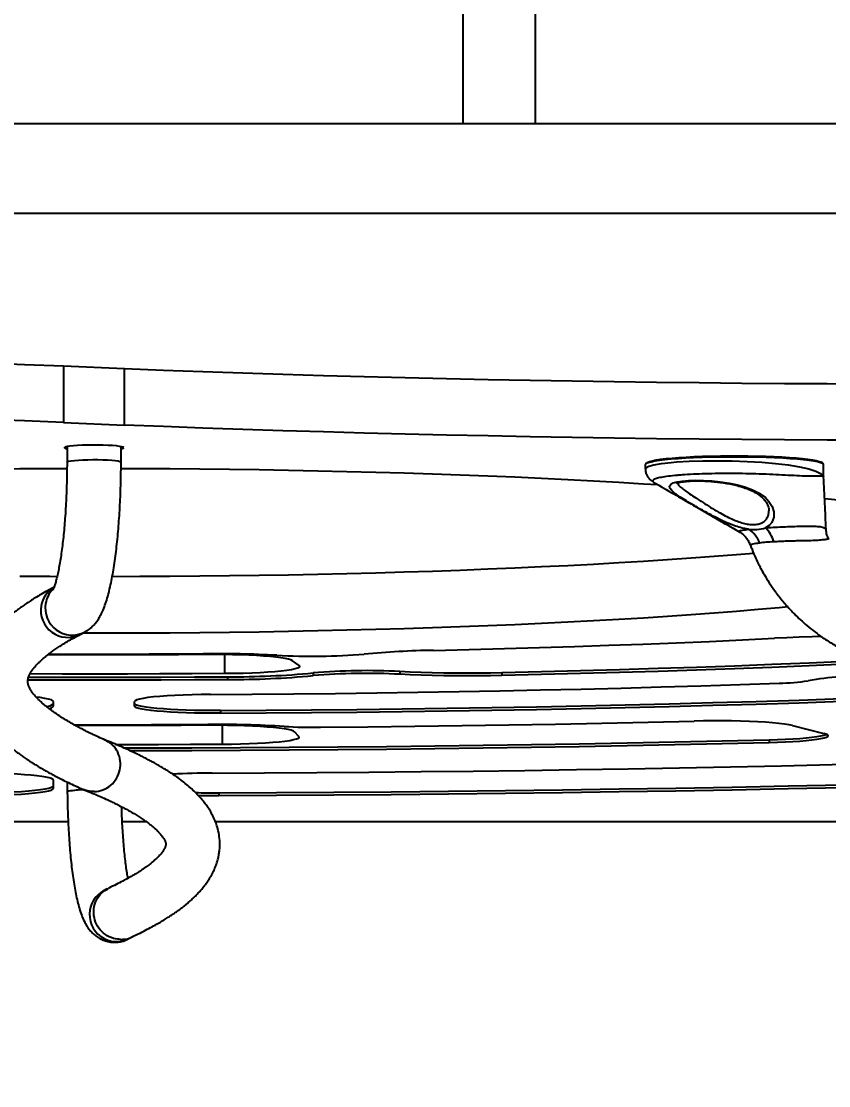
# Model space of a CAD drawing. Header units: millimetres. Extents: x -5052 to 3913, y -2721 to 2583.
# Drawn here: x -2136.2 to -1837.4, y -732 to -338.2 of the extents above; entities that cross this region are included whole.
import ezdxf

# ---------------------------------------------------------------- set-up
doc = ezdxf.new("R2010")
doc.units = ezdxf.units.MM
for name, color, linetype in [('DIKOM_ОБЪЕКТ', 7, 'Continuous'), ('DIKOM_РАЗМЕР_ЗОНА', 7, 'Continuous'), ('DIKOM_РАЗМЕР_ОБЪЕКТА', 7, 'Continuous')]:
    doc.layers.add(name, color=color, linetype=linetype)
doc.styles.add('style1', font='arial.ttf', dxfattribs={"width": 0.8})
doc.dimstyles.new('1-50', dxfattribs={"dimtxt": 300, "dimasz": 200, "dimexe": 100, "dimexo": 0, "dimgap": 100, "dimtad": 1, "dimdec": 0, "dimtxsty": 'style1', "dimcen": 0, "dimclrd": 7, "dimclre": 7, "dimadec": 1, "dimazin": 2, "dimtfac": 1, "dimtdec": 0, "dimtmove": 0, "dimatfit": 3, "dimfxl": 0, "dimlwd": 25, "dimlwe": 18, "dimarcsym": 0})

# ---------------------------------------------------------------- blocks, each defined once
blk = doc.blocks.new('*D1')
at = {"layer": 'Defpoints', "color": 0, "transparency": 16777216}
for p in [(-2746.91, -630.26), (2412.71, -630.26), (2412.71, -1120.25)]:
    blk.add_point(p, dxfattribs=at)
at = {"layer": 'DIKOM_РАЗМЕР_ОБЪЕКТА', "color": 7, "lineweight": 18, "transparency": 16777216}
for p, q in [((-2746.91, -630.26), (-2746.91, -1220.25)), ((2412.71, -630.26), (2412.71, -1220.25))]:
    blk.add_line(p, q, dxfattribs=at)
at = {"layer": 'DIKOM_РАЗМЕР_ОБЪЕКТА', "color": 7, "lineweight": 25, "transparency": 16777216}
blk.add_line((-2546.91, -1120.25), (2212.71, -1120.25), dxfattribs=at)
at = {"layer": 'DIKOM_РАЗМЕР_ОБЪЕКТА', "color": 7, "transparency": 16777216}
for points in [[(-2546.91, -1086.91), (-2546.91, -1153.58), (-2746.91, -1120.25)], [(2212.71, -1086.91), (2212.71, -1153.58), (2412.71, -1120.25)]]:
    blk.add_solid(points, dxfattribs=at)
at = {"layer": 'DIKOM_РАЗМЕР_ОБЪЕКТА', "color": 0, "transparency": 16777216, "insert": (-167.1, -867.08), "char_height": 300, "attachment_point": 5, "style": 'style1'}
blk.add_mtext('5160', dxfattribs=at)
blk = doc.blocks.new('*D3')
at = {"layer": 'Defpoints', "color": 0, "transparency": 16777216}
for p in [(-4246.91, 762.04), (3912.71, 255.47), (3912.71, -2621.25)]:
    blk.add_point(p, dxfattribs=at)
at = {"layer": 'DIKOM_РАЗМЕР_ЗОНА', "color": 7, "lineweight": 18, "transparency": 16777216}
for p, q in [((-4246.91, 762.04), (-4246.91, -2721.25)), ((3912.71, 255.47), (3912.71, -2721.25))]:
    blk.add_line(p, q, dxfattribs=at)
at = {"layer": 'DIKOM_РАЗМЕР_ЗОНА', "color": 7, "lineweight": 25, "transparency": 16777216}
blk.add_line((-4046.91, -2621.25), (3712.71, -2621.25), dxfattribs=at)
at = {"layer": 'DIKOM_РАЗМЕР_ЗОНА', "color": 7, "transparency": 16777216}
for points in [[(-4046.91, -2587.91), (-4046.91, -2654.58), (-4246.91, -2621.25)], [(3712.71, -2587.91), (3712.71, -2654.58), (3912.71, -2621.25)]]:
    blk.add_solid(points, dxfattribs=at)
at = {"layer": 'DIKOM_РАЗМЕР_ЗОНА', "color": 0, "transparency": 16777216, "insert": (-167.1, -2368.08), "char_height": 300, "attachment_point": 5, "style": 'style1'}
blk.add_mtext('8160', dxfattribs=at)
blk = doc.blocks.new('*D4')
at = {"layer": 'Defpoints', "color": 0, "transparency": 16777216}
for p in [(-4601.8, 2582.67), (147.25, 2582.67), (588.68, -2130.26)]:
    blk.add_point(p, dxfattribs=at)
at = {"layer": 'DIKOM_РАЗМЕР_ЗОНА', "color": 7, "lineweight": 18, "transparency": 16777216}
for p, q in [((147.25, 2582.67), (-4701.8, 2582.67)), ((588.68, -2130.26), (-4701.8, -2130.26))]:
    blk.add_line(p, q, dxfattribs=at)
at = {"layer": 'DIKOM_РАЗМЕР_ЗОНА', "color": 7, "lineweight": 25, "transparency": 16777216}
blk.add_line((-4601.8, -1930.26), (-4601.8, 2382.67), dxfattribs=at)
at = {"layer": 'DIKOM_РАЗМЕР_ЗОНА', "color": 7, "transparency": 16777216}
for points in [[(-4635.13, 2382.67), (-4568.46, 2382.67), (-4601.8, 2582.67)], [(-4635.13, -1930.26), (-4568.46, -1930.26), (-4601.8, -2130.26)]]:
    blk.add_solid(points, dxfattribs=at)
at = {"layer": 'DIKOM_РАЗМЕР_ЗОНА', "color": 0, "transparency": 16777216, "insert": (-4854.97, 226.21), "char_height": 300, "attachment_point": 5, "rotation": 90, "style": 'style1'}
blk.add_mtext('4700', dxfattribs=at)

msp = doc.modelspace()

# ---------------------------------------------------------------- linework, layer by layer
at = {"layer": 'DIKOM_ОБЪЕКТ'}
for p, q in [((-1972.73, 390.87), (-1972.73, -376.13)), ((-1945.83, -376.13), (-1945.83, 390.87)), ((-1945.83, -376.13), (-2245.83, -376.13)), ((-1774.93, -376.13), (-1945.83, -376.13)), ((-2443.37, -409.13), (-1775.18, -409.13)), ((-2120.56, -465.7), (-2120.56, -486.62)), ((-2120.56, -465.7), (-2097.99, -466.62)), ((-2097.99, -487.54), (-2097.99, -466.62)), ((-2120.56, -486.62), (-2097.99, -487.54)), ((-2119.28, -495.52), (-2119.28, -501.23)), ((-2099.28, -501.23), (-2099.28, -495.52)), ((-1905.24, -502.25), (-1905.24, -503.71)), ((-1839.24, -506.61), (-1839.24, -502.25)), ((-1837.42, -529.84), (-1837.41, -529.84)), ((-2114.43, -565.05), (-2112.8, -564.19)), ((-2060.93, -572.49), (-2060.93, -579.41)), ((-2033.37, -576.48), (-2035.82, -574.75)), ((-1996.04, -578.77), (-1996.04, -579.76)), ((-2059.83, -580.71), (-2059.83, -581.71)), ((-2028.18, -579.27), (-2028.18, -580.27)), ((-1958.32, -579.24), (-1958.32, -580.23)), ((-2124.28, -591.58), (-2124.28, -589.84)), ((-2094.28, -591.59), (-2094.28, -589.84)), ((-2062.43, -593.2), (-2062.43, -594.2)), ((-2061.83, -598.66), (-2061.83, -605.61)), ((-2033.42, -602.78), (-2035.06, -601.04)), ((-1850.7, -598.74), (-1839.22, -601.63)), ((-1859.39, -604), (-1859.39, -605)), ((-2124.28, -621.99), (-2124.28, -618.94)), ((-2119.21, -619.63), (-2119.17, -623.34)), ((-2063.03, -623.61), (-2063.03, -624.61)), ((-2118.86, -634.33), (-2675.51, -634.33)), ((-2089.88, -634.33), (-2098.84, -634.33)), ((-1543.05, -634.33), (-2064.33, -634.33)), ((-2104.46, -659.19), (-2105.98, -660.06)), ((-2096.1, -677.45), (-2094.87, -676.75))]:
    msp.add_line(p, q, dxfattribs=at)
at = {"layer": 'DIKOM_ОБЪЕКТ', "flags": 128}
for points in [[(-2412.35, -460.06), (-2396.5, -460.08), (-2380.65, -460.13), (-2364.82, -460.21), (-2349.02, -460.32), (-2333.24, -460.46), (-2317.51, -460.63), (-2301.83, -460.84), (-2286.21, -461.08), (-2270.66, -461.34), (-2255.18, -461.64), (-2239.78, -461.97), (-2224.48, -462.33), (-2209.27, -462.73), (-2194.17, -463.15), (-2179.19, -463.6), (-2164.33, -464.08), (-2149.6, -464.59), (-2135.01, -465.13), (-2120.56, -465.7)], [(-2097.99, -466.62), (-2083.55, -467.19), (-2068.96, -467.73), (-2054.23, -468.24), (-2039.36, -468.73), (-2024.38, -469.18), (-2009.28, -469.6), (-1994.07, -469.99), (-1978.77, -470.35), (-1963.37, -470.68), (-1947.89, -470.98), (-1932.34, -471.25), (-1916.72, -471.49), (-1901.04, -471.69), (-1885.31, -471.87), (-1869.54, -472.01), (-1853.73, -472.12), (-1837.9, -472.2), (-1822.05, -472.25), (-1806.2, -472.26)], [(-2120.56, -486.62), (-2135.01, -486.05), (-2149.6, -485.51), (-2164.33, -485), (-2179.19, -484.52), (-2194.17, -484.07), (-2209.27, -483.65), (-2224.48, -483.25), (-2239.78, -482.89), (-2255.18, -482.56), (-2270.66, -482.26), (-2286.21, -482), (-2301.83, -481.76), (-2317.51, -481.55), (-2333.24, -481.38), (-2349.02, -481.24), (-2364.82, -481.13), (-2380.65, -481.05), (-2396.5, -481), (-2412.35, -480.98)], [(-1806.2, -493.18), (-1822.05, -493.17), (-1837.9, -493.12), (-1853.73, -493.04), (-1869.54, -492.93), (-1885.31, -492.79), (-1901.04, -492.61), (-1916.72, -492.41), (-1932.34, -492.17), (-1947.89, -491.9), (-1963.37, -491.6), (-1978.77, -491.27), (-1994.07, -490.91), (-2009.28, -490.52), (-2024.38, -490.1), (-2039.36, -489.65), (-2054.23, -489.16), (-2068.96, -488.65), (-2083.55, -488.11), (-2097.99, -487.54)], [(-2098.28, -495.92), (-2098.45, -495.75), (-2098.98, -495.58), (-2099.83, -495.43), (-2100.99, -495.29), (-2102.42, -495.17), (-2104.06, -495.08), (-2105.88, -495.01), (-2107.8, -494.97), (-2109.77, -494.96), (-2111.72, -494.99), (-2113.6, -495.04), (-2115.34, -495.12), (-2116.88, -495.23), (-2118.18, -495.36), (-2119.19, -495.51), (-2119.88, -495.67), (-2120.23, -495.84), (-2120.23, -496.01), (-2119.88, -496.18), (-2119.28, -496.32)], [(-1904.57, -501.46), (-1904.36, -501.32), (-1903.67, -501.03), (-1902.63, -500.75), (-1901.26, -500.48), (-1899.57, -500.22), (-1897.58, -499.98), (-1895.32, -499.76)], [(-1839.24, -502.25), (-1839.29, -502.09), (-1839.67, -501.79), (-1840.4, -501.49), (-1841.48, -501.21), (-1842.9, -500.93), (-1844.64, -500.67), (-1846.68, -500.43), (-1849.01, -500.21), (-1851.58, -500.01), (-1854.39, -499.83), (-1857.38, -499.68), (-1860.55, -499.56), (-1863.84, -499.47), (-1867.22, -499.41), (-1870.65, -499.38), (-1874.11, -499.38), (-1877.54, -499.41), (-1880.92, -499.48), (-1884.2, -499.57), (-1887.35, -499.69), (-1890.33, -499.84), (-1893.12, -500.02), (-1895.67, -500.23)], [(-1895.32, -499.76), (-1892.8, -499.56), (-1890.06, -499.38), (-1887.12, -499.23), (-1884.02, -499.11), (-1880.79, -499.02), (-1877.46, -498.96), (-1874.08, -498.92), (-1870.68, -498.92), (-1867.29, -498.95), (-1863.96, -499.01), (-1860.72, -499.1), (-1857.61, -499.22), (-1854.66, -499.37), (-1851.9, -499.54), (-1849.36, -499.74), (-1847.07, -499.96), (-1845.06, -500.2), (-1843.35, -500.46), (-1841.95, -500.73), (-1840.88, -501.01), (-1840.35, -501.2)], [(-2318.04, -509.64), (-2311.97, -509.25), (-2302.82, -508.7), (-2293.47, -508.18), (-2283.95, -507.68), (-2274.24, -507.21), (-2264.37, -506.77), (-2254.34, -506.35), (-2244.17, -505.96), (-2233.86, -505.6), (-2223.42, -505.27), (-2212.87, -504.97), (-2202.21, -504.7), (-2191.46, -504.46), (-2180.63, -504.24), (-2169.72, -504.06), (-2158.76, -503.91), (-2147.74, -503.78), (-2136.68, -503.69), (-2125.6, -503.63), (-2119.29, -503.61)], [(-2119.28, -501.23), (-2119.1, -501.06), (-2118.56, -500.9), (-2117.69, -500.76), (-2116.51, -500.63), (-2115.08, -500.52), (-2113.43, -500.43), (-2111.63, -500.38), (-2109.75, -500.36), (-2107.85, -500.36), (-2106.01, -500.4), (-2104.28, -500.47), (-2102.73, -500.57), (-2101.42, -500.69), (-2100.39, -500.83), (-2099.68, -500.98), (-2099.32, -501.14), (-2099.28, -501.23)], [(-2099.28, -503.61), (-2092.29, -503.63), (-2081.21, -503.69), (-2070.15, -503.78), (-2059.14, -503.91), (-2048.17, -504.06), (-2037.26, -504.24), (-2026.43, -504.46), (-2015.68, -504.7), (-2005.02, -504.97), (-1994.47, -505.27), (-1984.04, -505.6), (-1973.72, -505.96), (-1963.55, -506.35), (-1953.52, -506.77), (-1943.65, -507.21), (-1933.95, -507.68), (-1924.42, -508.18), (-1915.07, -508.7), (-1905.93, -509.25), (-1900.64, -509.59)], [(-1895.67, -500.23), (-1897.97, -500.45), (-1899.99, -500.69), (-1901.71, -500.96), (-1903.1, -501.23), (-1904.15, -501.52), (-1904.86, -501.81), (-1905.2, -502.11), (-1905.24, -502.25)], [(-1905.13, -503.71), (-1905.05, -503.33), (-1903.99, -502.75), (-1902.04, -502.23), (-1899.24, -501.77), (-1895.67, -501.39), (-1893.54, -501.22), (-1889, -500.97), (-1884, -500.81), (-1878.65, -500.76), (-1873.13, -500.82), (-1867.58, -501), (-1862.16, -501.3), (-1857.01, -501.73), (-1852.3, -502.29), (-1848.15, -502.98), (-1844.69, -503.79), (-1842.18, -504.62), (-1840.41, -505.48), (-1840.36, -505.51), (-1839.51, -506.21), (-1839.42, -506.35), (-1839.33, -506.49), (-1839.31, -506.54), (-1839.31, -506.55), (-1839.3, -506.55), (-1839.3, -506.55)], [(-1894.14, -512.95), (-1895.47, -511.83), (-1896.14, -510.94), (-1896.27, -510.15), (-1895.85, -509.52), (-1894.89, -508.98), (-1893.47, -508.57), (-1891.55, -508.26), (-1889.28, -508.06), (-1886.61, -507.98), (-1883.75, -508.03), (-1880.62, -508.21), (-1877.48, -508.52), (-1874.24, -509.01), (-1871.17, -509.64), (-1868.18, -510.48), (-1865.51, -511.49), (-1863.1, -512.72), (-1862.35, -513.2), (-1860.77, -514.42), (-1859.48, -515.79), (-1858.32, -517.64), (-1857.71, -519.61), (-1857.71, -521.67), (-1858.42, -523.58), (-1859.37, -524.68), (-1860.72, -525.55), (-1860.77, -525.57), (-1860.77, -525.57)], [(-1838.77, -514.71), (-1833.83, -515.24), (-1827.1, -516.01), (-1820.66, -516.8), (-1814.51, -517.61), (-1808.65, -518.43), (-1803.1, -519.27), (-1797.85, -520.12), (-1792.92, -520.99), (-1788.31, -521.87), (-1784.02, -522.76), (-1780.05, -523.67), (-1776.42, -524.58), (-1773.12, -525.51), (-1770.16, -526.44), (-1767.87, -527.26)], [(-1865.02, -535.06), (-1871.47, -535.59), (-1879.74, -536.23), (-1888.25, -536.86), (-1896.98, -537.45), (-1905.93, -538.03), (-1915.07, -538.58), (-1924.42, -539.1), (-1933.95, -539.6), (-1943.65, -540.07), (-1953.52, -540.51), (-1963.55, -540.93), (-1973.72, -541.32), (-1984.04, -541.68), (-1994.47, -542.01), (-2005.02, -542.31), (-2015.68, -542.58), (-2026.43, -542.82), (-2037.26, -543.04), (-2048.17, -543.22), (-2059.14, -543.37), (-2070.15, -543.5), (-2081.21, -543.59), (-2092.29, -543.65), (-2102.54, -543.68)], [(-2122.97, -543.66), (-2125.6, -543.65), (-2136.68, -543.59)], [(-1852.38, -554.85), (-1855.64, -555.15), (-1863.43, -555.84), (-1871.47, -556.51), (-1879.74, -557.15), (-1888.25, -557.78), (-1896.98, -558.37), (-1905.93, -558.95), (-1915.07, -559.5), (-1924.42, -560.02), (-1933.95, -560.52), (-1943.65, -560.99), (-1953.52, -561.43), (-1963.55, -561.85), (-1973.72, -562.24), (-1984.04, -562.6), (-1994.47, -562.93), (-2005.02, -563.23), (-2015.68, -563.5), (-2026.43, -563.74), (-2037.26, -563.96), (-2048.17, -564.14), (-2059.14, -564.29), (-2070.15, -564.42), (-2081.21, -564.51), (-2092.29, -564.57), (-2103.39, -564.6), (-2113.59, -564.6)], [(-1983.6, -570.92), (-1970.4, -570.61), (-1957.31, -570.26), (-1944.34, -569.89), (-1931.48, -569.49), (-1918.75, -569.05), (-1906.16, -568.59), (-1893.72, -568.1), (-1881.44, -567.58), (-1869.32, -567.02), (-1857.38, -566.45)], [(-1840.07, -565.83), (-1843.48, -565.92), (-1848.26, -566.06), (-1852.9, -566.24), (-1857.38, -566.45)], [(-2067.76, -572.46), (-2078.05, -572.52), (-2088.34, -572.56), (-2098.64, -572.58), (-2108.95, -572.59), (-2119.25, -572.58), (-2126.41, -572.57)], [(-2126, -572.26), (-2118.98, -572.27), (-2108.95, -572.28), (-2098.91, -572.27), (-2088.88, -572.25), (-2078.86, -572.21), (-2068.85, -572.15)], [(-2035.82, -574.75), (-2036.39, -574.47), (-2037.31, -574.2), (-2038.56, -573.94), (-2040.13, -573.69), (-2041.99, -573.46), (-2044.14, -573.24), (-2046.54, -573.05), (-2049.17, -572.88), (-2051.99, -572.74), (-2054.96, -572.62), (-2058.07, -572.54), (-2061.26, -572.48), (-2064.5, -572.46), (-2067.76, -572.46)], [(-1822.7, -574.7), (-1831.06, -575.07), (-1844.63, -575.66), (-1858.37, -576.21), (-1872.26, -576.73), (-1886.3, -577.23), (-1900.46, -577.69), (-1914.76, -578.12), (-1929.17, -578.53), (-1943.7, -578.9), (-1958.32, -579.24)], [(-2060.93, -579.41), (-2057.5, -579.37), (-2054.13, -579.3), (-2050.89, -579.19), (-2047.81, -579.05), (-2044.94, -578.88), (-2042.31, -578.68), (-2039.96, -578.46), (-2037.92, -578.22), (-2036.21, -577.95), (-2034.87, -577.67), (-2033.9, -577.38), (-2033.33, -577.09), (-2033.15, -576.78), (-2033.37, -576.48)], [(-1958.32, -579.24), (-1962.57, -579.32), (-1966.89, -579.36), (-1971.23, -579.37), (-1975.56, -579.35), (-1979.86, -579.3), (-1984.09, -579.21), (-1988.22, -579.09), (-1992.21, -578.94), (-1996.04, -578.77)], [(-1820.08, -575.57), (-1831.06, -576.07), (-1844.63, -576.65), (-1858.37, -577.21), (-1872.26, -577.73), (-1886.3, -578.22), (-1900.46, -578.69), (-1914.76, -579.12), (-1929.17, -579.52), (-1943.7, -579.89), (-1958.32, -580.23)], [(-2133.75, -581.78), (-2133.51, -581.78), (-2121.23, -581.79), (-2108.95, -581.8), (-2096.66, -581.79), (-2084.38, -581.78), (-2072.1, -581.75), (-2059.83, -581.71)], [(-2133.5, -580.78), (-2121.23, -580.8), (-2108.95, -580.8), (-2096.66, -580.8), (-2084.38, -580.78), (-2072.1, -580.75), (-2059.83, -580.71)], [(-2132.94, -579.53), (-2120.96, -579.55), (-2108.95, -579.56), (-2096.93, -579.55), (-2084.92, -579.53), (-2072.92, -579.48), (-2060.93, -579.41)], [(-1958.32, -580.23), (-1962.57, -580.31), (-1966.89, -580.36), (-1971.23, -580.37), (-1975.56, -580.35), (-1979.86, -580.29), (-1984.09, -580.21), (-1988.22, -580.09), (-1992.21, -579.94), (-1996.04, -579.76)], [(-2066.17, -587.23), (-2050.73, -587.13), (-2035.33, -587), (-2019.96, -586.84), (-2004.65, -586.65), (-1989.38, -586.42), (-1974.18, -586.17), (-1959.05, -585.89), (-1943.99, -585.57), (-1929.02, -585.23), (-1914.15, -584.86), (-1899.38, -584.46), (-1884.71, -584.02), (-1870.17, -583.56), (-1855.74, -583.07)], [(-2124.28, -589.84), (-2124.48, -589.54), (-2125.08, -589.24), (-2126.07, -588.95), (-2127.44, -588.67), (-2129.17, -588.41), (-2130.64, -588.23)], [(-2066.17, -587.23), (-2069.62, -587.27), (-2073, -587.34), (-2076.26, -587.45), (-2079.37, -587.58), (-2082.26, -587.75), (-2084.92, -587.95), (-2087.3, -588.17), (-2089.37, -588.41), (-2091.11, -588.67), (-2092.48, -588.95), (-2093.47, -589.24), (-2094.07, -589.54), (-2094.28, -589.84)], [(-2062.43, -593.2), (-2065.7, -593.2), (-2068.94, -593.17), (-2072.13, -593.11), (-2075.23, -593.02), (-2078.2, -592.91), (-2081, -592.76), (-2083.61, -592.59), (-2085.99, -592.4), (-2088.11, -592.18), (-2089.94, -591.94), (-2091.48, -591.69), (-2092.69, -591.43), (-2093.57, -591.16), (-2094.1, -590.87), (-2094.28, -590.59)], [(-2062.43, -593.2), (-2045.59, -593.09), (-2028.78, -592.95), (-2012, -592.78), (-1995.27, -592.58), (-1978.61, -592.34), (-1962, -592.07), (-1945.47, -591.77), (-1929.02, -591.44), (-1912.66, -591.07), (-1896.39, -590.67), (-1880.23, -590.25), (-1864.19, -589.79), (-1848.27, -589.29), (-1832.47, -588.77), (-1816.82, -588.22)], [(-2062.43, -594.2), (-2045.59, -594.09), (-2028.78, -593.95), (-2012, -593.78), (-1995.27, -593.57), (-1978.61, -593.34), (-1962, -593.07), (-1945.47, -592.77), (-1929.02, -592.43), (-1912.66, -592.07), (-1896.39, -591.67), (-1880.23, -591.24), (-1864.19, -590.78), (-1848.27, -590.29), (-1832.47, -589.77), (-1816.82, -589.22)], [(-2062.43, -594.2), (-2065.7, -594.2), (-2068.94, -594.17), (-2072.13, -594.11), (-2075.23, -594.02), (-2078.2, -593.9), (-2081, -593.76), (-2083.61, -593.59), (-2085.99, -593.39), (-2088.11, -593.18), (-2089.94, -592.94), (-2091.48, -592.69), (-2092.69, -592.43), (-2093.57, -592.15), (-2094.1, -591.87), (-2094.28, -591.59)], [(-2116.7, -598.42), (-2108.95, -598.43), (-2098.5, -598.42), (-2088.05, -598.41), (-2077.6, -598.38), (-2067.16, -598.34)], [(-2025.44, -599.37), (-2007.94, -599.2), (-1990.48, -598.99), (-1973.08, -598.75), (-1955.74, -598.48), (-1938.47, -598.18), (-1921.27, -597.84), (-1904.17, -597.48), (-1887.16, -597.08)], [(-1850.7, -598.74), (-1852.03, -598.46), (-1853.72, -598.19), (-1855.76, -597.95), (-1858.11, -597.72), (-1860.74, -597.52), (-1863.62, -597.35), (-1866.71, -597.21), (-1869.97, -597.1), (-1873.35, -597.03), (-1876.8, -596.99), (-1880.29, -596.98), (-1883.75, -597.01), (-1887.16, -597.08)], [(-2066.43, -598.65), (-2077.05, -598.69), (-2087.68, -598.72), (-2098.31, -598.73), (-2108.95, -598.74), (-2116.16, -598.74)], [(-2035.06, -601.04), (-2035.51, -600.76), (-2036.32, -600.48), (-2037.47, -600.21), (-2038.95, -599.96), (-2040.74, -599.72), (-2042.83, -599.49), (-2045.18, -599.29), (-2047.77, -599.12), (-2050.57, -598.97), (-2053.54, -598.84), (-2056.65, -598.75), (-2059.86, -598.68), (-2063.13, -598.65), (-2066.43, -598.65)], [(-1859.39, -605), (-1856.31, -604.91), (-1853.36, -604.78), (-1850.58, -604.64), (-1848.01, -604.46), (-1845.66, -604.27), (-1843.57, -604.05), (-1841.76, -603.81), (-1840.25, -603.56), (-1839.07, -603.3), (-1838.22, -603.02), (-1837.72, -602.74), (-1837.57, -602.46), (-1837.77, -602.18), (-1838.32, -601.9), (-1839.22, -601.63)], [(-1859.39, -604), (-1856.31, -603.91), (-1853.36, -603.79), (-1850.58, -603.64), (-1848.01, -603.47), (-1845.66, -603.27), (-1843.57, -603.05), (-1841.76, -602.82), (-1840.25, -602.57), (-1839.07, -602.3), (-1838.22, -602.03), (-1838.12, -601.98)], [(-2101.28, -605.71), (-2097.16, -605.7), (-2085.38, -605.69), (-2073.6, -605.65), (-2061.83, -605.61)], [(-2098.25, -607.02), (-2091.19, -607.01), (-2073.12, -606.96), (-2055.07, -606.89), (-2037.03, -606.78), (-2019.03, -606.64), (-2001.06, -606.47), (-1983.13, -606.27), (-1965.25, -606.03), (-1947.42, -605.77), (-1929.66, -605.48), (-1911.97, -605.15), (-1894.36, -604.8), (-1876.83, -604.42), (-1859.39, -604)], [(-2096.05, -608.01), (-2091.19, -608.01), (-2073.12, -607.96), (-2055.07, -607.88), (-2037.03, -607.77), (-2019.03, -607.63), (-2001.06, -607.46), (-1983.13, -607.26), (-1965.25, -607.03), (-1947.42, -606.77), (-1929.66, -606.47), (-1911.97, -606.15), (-1894.36, -605.8), (-1876.83, -605.41), (-1859.39, -605)], [(-2061.83, -605.61), (-2058.41, -605.58), (-2055.06, -605.51), (-2051.82, -605.41), (-2048.73, -605.28), (-2045.83, -605.12), (-2043.16, -604.93), (-2040.75, -604.72), (-2038.64, -604.48), (-2036.85, -604.23), (-2035.41, -603.96), (-2034.34, -603.67), (-2033.64, -603.38), (-2033.33, -603.08), (-2033.42, -602.78)], [(-2065.56, -616.33), (-2046.18, -616.24), (-2026.83, -616.12), (-2007.51, -615.97), (-1988.22, -615.78), (-1968.98, -615.57), (-1949.79, -615.31), (-1930.65, -615.03), (-1911.59, -614.72), (-1892.59, -614.37), (-1873.68, -614), (-1854.85, -613.59), (-1836.11, -613.15), (-1817.48, -612.67)], [(-2124.28, -618.94), (-2124.45, -618.66), (-2124.99, -618.38), (-2125.87, -618.1), (-2127.09, -617.84), (-2128.63, -617.59), (-2130.48, -617.35), (-2132.61, -617.13), (-2134.99, -616.94), (-2137.61, -616.77), (-2140.43, -616.62), (-2143.4, -616.5), (-2146.51, -616.42), (-2149.71, -616.36), (-2152.97, -616.33)], [(-2155.54, -623.61), (-2152.09, -623.61), (-2148.66, -623.57), (-2145.31, -623.49), (-2142.08, -623.39), (-2139.01, -623.25), (-2136.14, -623.08), (-2133.51, -622.89), (-2131.16, -622.66), (-2129.12, -622.42), (-2127.41, -622.16), (-2126.05, -621.88), (-2125.07, -621.59), (-2124.47, -621.3), (-2124.28, -621)], [(-2155.54, -624.61), (-2152.09, -624.6), (-2148.66, -624.56), (-2145.31, -624.49), (-2142.08, -624.38), (-2139.01, -624.24), (-2136.14, -624.08), (-2133.51, -623.88), (-2131.16, -623.66), (-2129.12, -623.42), (-2127.41, -623.16), (-2126.05, -622.88), (-2125.07, -622.59), (-2124.47, -622.29), (-2124.28, -621.99)], [(-2063.03, -623.61), (-2041.75, -623.52), (-2020.5, -623.39), (-1999.27, -623.22), (-1978.09, -623.02), (-1956.96, -622.78), (-1935.88, -622.51), (-1914.87, -622.2), (-1893.93, -621.86), (-1873.07, -621.48), (-1852.3, -621.07), (-1831.62, -620.62)], [(-2063.03, -624.61), (-2041.75, -624.51), (-2020.5, -624.38), (-1999.27, -624.22), (-1978.09, -624.01), (-1956.96, -623.78), (-1935.88, -623.5), (-1914.87, -623.2), (-1893.93, -622.85), (-1873.07, -622.47), (-1852.3, -622.06), (-1831.62, -621.61)], [(-2118.64, -623.06), (-2119.07, -623.22), (-2119.17, -623.34)]]:
    msp.add_lwpolyline(points, dxfattribs=at)
at = {"layer": 'DIKOM_ОБЪЕКТ'}
for centre, radius, start, end in [((-2099.36, -494.65), 1.68, 273.0411, 310.5035), ((-1872.21, -534.53), 9.87, 19.5432, 58.394), ((-1867.92, -533.26), 10.5, 13.7225, 47.0804), ((-2119.17, -555.99), 9.78, 121.5696, 170.8183), ((-2117.49, -555.14), 9.82, 136.896, 170.7632), ((-2118.96, -556.12), 10.01, 170.2527, 296.8716), ((-2117.32, -555.26), 10.01, 170.2524, 296.9128), ((-1977.99, -910.34), 339.47, 90.9456, 95.2868), ((-2065.19, -1029.83), 457.69, 87.0494, 90.4578), ((-2028.61, -335.97), 237.13, 266.8533, 274.6779), ((-2008.45, -812.5), 234.07, 86.9623, 94.8366), ((-2059.32, -244.01), 336.71, 269.9143, 275.3063), ((-2059.32, -244.99), 336.72, 269.9142, 275.3061), ((-2008.45, -813.51), 234.07, 86.9625, 94.8366), ((-1856.86, -506.61), 76.47, 270.8402, 278.9842), ((-1818.61, -746.2), 166.16, 91.0768, 99.1102), ((-2126.89, -587.97), 3.7, 268.8727, 314.9823), ((-2126.2, -589.86), 2.58, 277.453, 318.2386), ((-2064.27, -1039.79), 441.46, 86.7029, 90.3752), ((-2027.64, -402.68), 196.7, 266.7241, 270.6396), ((-2065.03, -906.58), 290.25, 90.1061, 93.0024), ((-2112.28, -657.65), 35.17, 91.266, 100.4183), ((-2064.31, -288.62), 335, 268.7266, 270.2187), ((-2064.3, -287.3), 337.31, 268.9011, 270.2151), ((-2101.13, -668.56), 9.79, 119.7164, 170.7819), ((-2100.93, -668.68), 10.01, 170.3136, 298.8176)]:
    msp.add_arc(centre, radius, start, end, dxfattribs=at)
for points, knots in [([(-2119.28, -501.23), (-2119.28, -501.9), (-2119.28, -503.85), (-2119.33, -507.09), (-2119.43, -510.93), (-2119.58, -514.72), (-2119.77, -518.46), (-2120.02, -522.09), (-2120.3, -525.6), (-2120.63, -528.96), (-2120.99, -532.15), (-2121.39, -535.13), (-2121.81, -537.88), (-2122.25, -540.37), (-2122.7, -542.58), (-2123.15, -544.47), (-2123.58, -546.03), (-2123.95, -547.19), (-2124.25, -547.97), (-2124.44, -548.4), (-2124.54, -548.58), (-2124.52, -548.54), (-2124.51, -548.54)], [0, 0, 0, 0, 0.030681, 0.089037, 0.14741, 0.205752, 0.264025, 0.32219, 0.380201, 0.438, 0.495517, 0.552661, 0.609313, 0.665312, 0.72044, 0.774407, 0.826825, 0.877198, 0.919431, 0.958472, 0.99427, 1, 1, 1, 1]), ([(-2112.8, -564.19), (-2112.29, -563.89), (-2111.29, -563.31), (-2110.04, -562.25), (-2108.95, -561.1), (-2107.96, -559.8), (-2107.03, -558.3), (-2106.1, -556.46), (-2105.21, -554.25), (-2104.39, -551.72), (-2103.65, -548.95), (-2102.98, -546.01), (-2102.37, -542.84), (-2101.82, -539.54), (-2101.33, -536.1), (-2100.9, -532.53), (-2100.51, -528.83), (-2100.18, -525.01), (-2099.9, -521.1), (-2099.67, -517.1), (-2099.49, -513.05), (-2099.36, -508.96), (-2099.29, -505.01), (-2099.28, -502.44), (-2099.28, -501.23)], [0, 0, 0, 0, 0.02787, 0.054929, 0.083621, 0.115048, 0.151022, 0.194339, 0.24864, 0.304478, 0.356743, 0.411699, 0.464344, 0.515573, 0.565911, 0.615651, 0.664978, 0.714012, 0.762834, 0.811506, 0.860073, 0.908574, 0.957038, 1, 1, 1, 1]), ([(-1904.92, -501.63), (-1904.97, -501.67), (-1905.13, -501.8), (-1905.28, -502.1), (-1905.22, -502.29), (-1905.2, -502.33)], [0, 0, 0, 0, 0.29548, 0.843171, 1, 1, 1, 1]), ([(-1905.2, -503.72), (-1905.2, -503.97), (-1905.22, -504.64), (-1904.91, -505.65), (-1904.41, -506.65), (-1903.78, -507.46), (-1903.09, -508.11), (-1902.5, -508.54), (-1902.15, -508.72), (-1902.04, -508.78)], [0, 0, 0, 0, 0.100214, 0.26236, 0.417915, 0.57315, 0.73531, 0.915613, 1, 1, 1, 1]), ([(-1839.28, -502.24), (-1839.27, -502.15), (-1839.26, -501.9), (-1839.55, -501.6), (-1839.81, -501.39), (-1840.09, -501.29), (-1840.18, -501.25)], [0, 0, 0, 0, 0.162844, 0.467385, 0.818099, 1, 1, 1, 1]), ([(-1839.3, -506.55), (-1839.3, -506.56), (-1839.31, -506.56), (-1839.33, -506.54), (-1839.37, -506.54), (-1839.42, -506.53), (-1839.55, -506.52), (-1839.84, -506.51), (-1840.22, -506.51), (-1841.01, -506.51), (-1842.39, -506.53), (-1845.34, -506.49), (-1849.09, -506.33), (-1853.35, -506.11), (-1858.05, -505.88), (-1862.94, -505.69), (-1868.04, -505.55), (-1873.13, -505.49), (-1878.19, -505.5), (-1883, -505.59), (-1887.54, -505.76), (-1890.99, -505.97), (-1894.08, -506.22), (-1896.82, -506.5), (-1899.4, -506.9), (-1901.28, -507.34), (-1902.36, -507.82), (-1902.7, -508.31), (-1902.26, -508.63), (-1902.04, -508.79)], [0, 0, 0, 0, 0.000477, 0.003817, 0.007255, 0.013555, 0.021462, 0.038127, 0.065934, 0.066525, 0.117751, 0.170861, 0.223338, 0.27732, 0.327981, 0.379892, 0.429473, 0.480302, 0.529333, 0.57964, 0.628391, 0.678434, 0.704258, 0.752976, 0.802988, 0.851899, 0.902098, 0.951448, 1, 1, 1, 1]), ([(-1839.25, -506.84), (-1839.26, -506.74), (-1839.26, -506.62), (-1839.3, -506.56), (-1839.3, -506.55)], [0, 0, 0, 0, 0.975735, 1, 1, 1, 1]), ([(-1838.32, -526.15), (-1838.47, -522.97), (-1838.78, -516.51), (-1839.08, -510.02), (-1839.24, -506.72)], [0, 0, 0, 0, 0.491833, 1, 1, 1, 1]), ([(-1902.04, -508.8), (-1897.17, -511.62), (-1886.73, -517.64), (-1876.23, -523.72), (-1870.63, -526.96)], [0, 0, 0, 0, 0.467255, 1, 1, 1, 1]), ([(-1893.75, -509.18), (-1893.74, -509.18), (-1893.73, -509.17), (-1893.39, -509), (-1892.76, -508.8), (-1891.83, -508.6), (-1890.6, -508.42), (-1889.07, -508.28), (-1887.29, -508.2), (-1885.31, -508.19), (-1883.16, -508.25), (-1880.91, -508.39), (-1878.58, -508.61), (-1876.23, -508.92), (-1873.91, -509.31), (-1871.66, -509.81), (-1869.95, -510.28), (-1869, -510.59), (-1868.73, -510.68)], [0, 0, 0, 0, 0.039232, 0.090826, 0.14682, 0.206445, 0.271025, 0.338484, 0.407254, 0.477551, 0.548084, 0.619181, 0.690119, 0.760895, 0.831899, 0.901961, 0.97232, 1, 1, 1, 1]), ([(-1893.36, -509), (-1893.35, -509.04), (-1893.31, -509.33), (-1892.73, -510), (-1891.58, -511.06), (-1889.89, -512.31), (-1887.8, -513.73), (-1885.73, -515.07), (-1883.48, -516.5), (-1881.09, -518.01), (-1878.36, -519.65), (-1875.73, -521.11), (-1873.36, -522.28), (-1871.11, -523.2), (-1869.02, -523.87), (-1867.03, -524.29), (-1865.14, -524.44), (-1863.41, -524.25), (-1861.93, -523.73), (-1860.8, -522.9), (-1859.93, -521.66), (-1859.48, -520.42), (-1859.55, -519.51), (-1859.57, -519.29)], [0, 0, 0, 0, 0.008473, 0.062165, 0.120017, 0.177889, 0.237475, 0.297096, 0.331978, 0.393719, 0.455473, 0.506065, 0.556627, 0.599983, 0.643304, 0.685194, 0.727059, 0.773226, 0.819411, 0.865693, 0.912024, 0.978118, 1, 1, 1, 1]), ([(-1868.73, -510.68), (-1868.39, -510.8), (-1867.39, -511.15), (-1865.86, -511.8), (-1864.25, -512.66), (-1862.86, -513.6), (-1861.69, -514.62), (-1860.77, -515.69), (-1860.07, -516.84), (-1859.65, -517.99), (-1859.47, -518.83), (-1859.51, -519.22), (-1859.52, -519.28)], [0, 0, 0, 0, 0.056487, 0.16444, 0.272876, 0.380215, 0.491216, 0.605343, 0.722832, 0.848046, 0.97546, 1, 1, 1, 1]), ([(-1873.67, -524.26), (-1874.6, -523.87), (-1876.47, -523.09), (-1879.44, -521.61), (-1882.55, -519.95), (-1885.24, -518.43), (-1887.76, -516.98), (-1890.07, -515.61), (-1892.41, -514.18), (-1893.58, -513.35), (-1894.14, -512.95)], [0, 0, 0, 0, 0.1159172, 0.2341319, 0.3728454, 0.5153788, 0.5946943, 0.7289839, 0.8676806, 1, 1, 1, 1]), ([(-1867.04, -526.13), (-1867.63, -526.02), (-1868.97, -525.8), (-1871.2, -525.18), (-1872.84, -524.57), (-1873.67, -524.26)], [0, 0, 0, 0, 0.278934, 0.635793, 1, 1, 1, 1]), ([(-1870.61, -526.94), (-1870.65, -526.93), (-1870.71, -526.91), (-1870.73, -526.84), (-1870.56, -526.72), (-1869.82, -526.53), (-1868.69, -526.33), (-1867.63, -526.2), (-1867.04, -526.13)], [0, 0, 0, 0, 0.061496, 0.082429, 0.30665, 0.538216, 0.739903, 1, 1, 1, 1]), ([(-1870.63, -526.95), (-1870.52, -527.01), (-1869.95, -527.3), (-1869.01, -528.06), (-1867.88, -529.22), (-1866.94, -530.57), (-1866.51, -531.58), (-1866.3, -532.08)], [0, 0, 0, 0, 0.0542377, 0.2850838, 0.5228968, 0.7647056, 1, 1, 1, 1]), ([(-1867.04, -526.13), (-1865.99, -526.2), (-1863.66, -526.35), (-1861.8, -525.85), (-1860.77, -525.57)], [0, 0, 0, 0, 0.448861, 1, 1, 1, 1]), ([(-1860.77, -525.57), (-1859.82, -525.51), (-1857.9, -525.39), (-1854.91, -525.24), (-1851.96, -525.12), (-1849.38, -525.03), (-1847.04, -524.97), (-1844.6, -524.93), (-1842.05, -524.96), (-1839.89, -525.2), (-1838.56, -525.66), (-1838.43, -525.99), (-1838.37, -526.15)], [0, 0, 0, 0, 0.108638, 0.219855, 0.308871, 0.400515, 0.467366, 0.536373, 0.647759, 0.756425, 0.881362, 1, 1, 1, 1]), ([(-1837.37, -529.82), (-1837.5, -529.57), (-1837.89, -528.8), (-1838.23, -527.54), (-1838.28, -526.55), (-1838.31, -526.14)], [0, 0, 0, 0, 0.216821, 0.678021, 1, 1, 1, 1]), ([(-1862.91, -531.23), (-1863.41, -531.3), (-1864.39, -531.42), (-1865.46, -531.64), (-1866.07, -531.82), (-1866.34, -531.97), (-1866.31, -532.04), (-1866.29, -532.08)], [0, 0, 0, 0, 0.248408, 0.488641, 0.728647, 0.875146, 1, 1, 1, 1]), ([(-1857.72, -530.77), (-1858.69, -530.81), (-1860.65, -530.9), (-1862.15, -531.12), (-1862.91, -531.23)], [0, 0, 0, 0, 0.4924409, 1, 1, 1, 1]), ([(-1837.41, -529.84), (-1837.4, -529.83), (-1837.32, -529.79), (-1837.89, -529.84), (-1839.51, -530.06), (-1841.9, -530.27), (-1844.84, -530.38), (-1847.82, -530.42), (-1850.53, -530.47), (-1852.93, -530.53), (-1855.37, -530.63), (-1856.94, -530.73), (-1857.72, -530.77)], [0, 0, 0, 0, 0.018174, 0.157216, 0.279688, 0.384874, 0.493697, 0.624043, 0.708918, 0.793869, 0.8969, 1, 1, 1, 1]), ([(-1866.29, -532.07), (-1866.11, -532.6), (-1865.52, -534.26), (-1864.49, -536.57), (-1863.45, -538.75), (-1862.65, -540.3), (-1861.7, -542.07), (-1860.26, -544.54), (-1858.19, -547.72), (-1855.64, -551.19), (-1852.89, -554.49), (-1850.23, -557.31), (-1847.79, -559.66), (-1845.3, -561.86), (-1842.4, -564.19), (-1838.91, -566.69), (-1835, -569.13), (-1831.03, -571.26), (-1827.39, -572.93), (-1823.98, -574.3), (-1820.52, -575.49), (-1816.67, -576.59), (-1812.46, -577.52), (-1808.6, -578.13), (-1805.35, -578.46), (-1802.66, -578.64), (-1799.71, -578.72), (-1796.35, -578.65), (-1792.7, -578.39), (-1788.84, -577.9), (-1785.08, -577.19), (-1781.47, -576.29), (-1778.02, -575.24), (-1774.59, -573.98), (-1771.09, -572.45), (-1767.68, -570.72), (-1764.24, -568.68), (-1760.73, -566.29), (-1757.4, -563.66), (-1754.2, -560.72), (-1751.15, -557.53), (-1747.93, -553.58), (-1744.78, -548.84), (-1742.2, -544.2), (-1740.95, -540.97), (-1740.47, -539.73)], [0, 0, 0, 0, 0.009241, 0.029082, 0.042342, 0.05012, 0.058728, 0.076474, 0.098878, 0.124187, 0.151742, 0.175341, 0.194462, 0.21382, 0.23674, 0.263468, 0.294134, 0.323801, 0.34957, 0.371117, 0.394681, 0.419974, 0.448313, 0.478117, 0.495461, 0.511312, 0.530128, 0.55235, 0.576106, 0.600643, 0.627062, 0.649394, 0.671897, 0.696126, 0.719076, 0.744659, 0.76844, 0.794661, 0.825203, 0.848362, 0.875892, 0.907204, 0.941406, 0.977577, 1, 1, 1, 1]), ([(-2123.8, -547.37), (-2124.72, -547.87), (-2126.49, -548.81), (-2128.89, -550.19), (-2131, -551.46), (-2132.85, -552.63), (-2134.45, -553.69), (-2135.83, -554.65), (-2137.05, -555.53), (-2138.14, -556.35), (-2139.18, -557.16), (-2140.18, -557.98), (-2141.16, -558.81), (-2142.2, -559.73), (-2143.26, -560.72), (-2144.32, -561.78), (-2145.28, -562.79), (-2146.08, -563.69), (-2146.78, -564.51), (-2147.42, -565.31), (-2148.11, -566.21), (-2148.84, -567.25), (-2149.6, -568.41), (-2150.36, -569.7), (-2151.07, -571.05), (-2151.7, -572.41), (-2152.27, -573.84), (-2152.77, -575.33), (-2153.17, -576.85), (-2153.53, -578.64), (-2153.79, -580.82), (-2153.81, -583.45), (-2153.55, -585.99), (-2153.07, -588.3), (-2152.48, -590.28), (-2151.79, -592.1), (-2151, -593.8), (-2150.12, -595.43), (-2149.27, -596.8), (-2148.49, -597.95), (-2147.78, -598.92), (-2146.98, -599.94), (-2146.07, -601.03), (-2145.03, -602.18), (-2143.86, -603.39), (-2142.57, -604.63), (-2141.14, -605.91), (-2139.64, -607.17), (-2138.08, -608.4), (-2136.57, -609.52), (-2135.14, -610.53), (-2133.79, -611.44), (-2132.57, -612.24), (-2131.61, -612.85), (-2130.79, -613.36), (-2130.01, -613.83), (-2129.04, -614.41), (-2127.86, -615.1), (-2126.45, -615.89), (-2124.84, -616.77), (-2123.03, -617.73), (-2121, -618.76), (-2118.7, -619.89), (-2116.12, -621.11), (-2114.25, -621.95), (-2113.28, -622.38)], [0, 0, 0, 0, 0.023494, 0.045275, 0.065342, 0.083696, 0.100334, 0.115257, 0.128465, 0.141158, 0.153447, 0.165736, 0.178024, 0.190311, 0.205671, 0.220562, 0.234375, 0.247108, 0.256388, 0.266278, 0.277396, 0.28974, 0.303571, 0.318674, 0.33488, 0.35064, 0.365581, 0.383907, 0.400829, 0.416344, 0.443199, 0.471007, 0.499656, 0.521941, 0.542784, 0.562184, 0.580947, 0.599994, 0.619326, 0.630903, 0.643309, 0.656758, 0.671248, 0.686781, 0.703354, 0.720964, 0.73855, 0.757607, 0.775556, 0.792395, 0.80807, 0.822161, 0.834584, 0.845341, 0.851192, 0.858807, 0.868191, 0.879344, 0.892264, 0.906953, 0.922421, 0.93946, 0.95807, 0.978251, 1, 1, 1, 1]), ([(-2105.18, -604.1), (-2106.04, -603.71), (-2107.7, -602.97), (-2109.97, -601.89), (-2111.98, -600.91), (-2113.75, -600.01), (-2115.3, -599.19), (-2116.63, -598.47), (-2117.77, -597.83), (-2118.72, -597.28), (-2119.5, -596.82), (-2120.13, -596.43), (-2120.63, -596.12), (-2121.21, -595.76), (-2121.92, -595.31), (-2122.77, -594.75), (-2123.64, -594.16), (-2124.53, -593.54), (-2125.42, -592.89), (-2126.36, -592.18), (-2127.33, -591.39), (-2128.32, -590.55), (-2129.23, -589.72), (-2130.04, -588.92), (-2130.71, -588.2), (-2131.28, -587.55), (-2131.74, -586.98), (-2132.12, -586.47), (-2132.43, -586.01), (-2132.69, -585.6), (-2132.91, -585.22), (-2133.12, -584.81), (-2133.33, -584.38), (-2133.5, -583.95), (-2133.62, -583.57), (-2133.71, -583.21), (-2133.77, -582.88), (-2133.8, -582.52), (-2133.79, -582.15), (-2133.75, -581.75), (-2133.67, -581.31), (-2133.54, -580.86), (-2133.37, -580.42), (-2133.19, -579.99), (-2132.95, -579.53), (-2132.67, -579.05), (-2132.38, -578.59), (-2132.07, -578.16), (-2131.77, -577.76), (-2131.46, -577.37), (-2131.13, -576.97), (-2130.75, -576.54), (-2130.32, -576.08), (-2129.9, -575.64), (-2129.49, -575.23), (-2129.09, -574.85), (-2128.61, -574.41), (-2128.04, -573.91), (-2127.34, -573.3), (-2126.46, -572.6), (-2125.4, -571.78), (-2124.15, -570.88), (-2122.7, -569.88), (-2121.02, -568.8), (-2119.08, -567.62), (-2116.88, -566.35), (-2115.23, -565.47), (-2114.38, -565.02)], [0, 0, 0, 0, 0.021997, 0.042388, 0.061175, 0.078358, 0.093937, 0.107913, 0.120286, 0.130694, 0.139613, 0.147044, 0.152987, 0.157816, 0.168137, 0.179889, 0.191591, 0.204404, 0.218047, 0.232449, 0.250581, 0.269786, 0.289822, 0.3089, 0.326655, 0.343091, 0.358206, 0.372002, 0.384947, 0.397758, 0.410445, 0.423007, 0.442553, 0.463145, 0.485305, 0.503618, 0.522487, 0.540983, 0.559068, 0.577573, 0.596231, 0.616883, 0.631899, 0.647869, 0.664791, 0.682181, 0.698171, 0.712575, 0.725393, 0.736624, 0.7475, 0.758454, 0.769982, 0.782084, 0.789986, 0.798351, 0.80798, 0.81894, 0.83123, 0.846519, 0.863465, 0.882071, 0.902336, 0.92426, 0.947845, 0.973092, 1, 1, 1, 1]), ([(-2109.28, -623.18), (-2109.23, -623.18), (-2108.93, -623.17), (-2107.54, -623.07), (-2105.12, -622.38), (-2102.36, -620.41), (-2100.37, -617.63), (-2099.38, -614.35), (-2099.51, -610.94), (-2100.75, -607.82), (-2102.74, -605.38), (-2104.5, -604.53), (-2105.28, -604.16)], [0, 0, 0, 0, 0.005063, 0.033869, 0.158078, 0.282288, 0.406484, 0.53068, 0.654877, 0.779082, 0.903292, 1, 1, 1, 1]), ([(-2095.24, -676.93), (-2094.24, -676.45), (-2092.28, -675.52), (-2089.62, -674.17), (-2087.26, -672.9), (-2085.2, -671.74), (-2083.42, -670.68), (-2081.9, -669.72), (-2080.56, -668.85), (-2079.35, -668.03), (-2078.21, -667.22), (-2077.12, -666.42), (-2076.07, -665.61), (-2074.96, -664.71), (-2073.81, -663.73), (-2072.61, -662.65), (-2071.48, -661.54), (-2070.4, -660.41), (-2069.35, -659.22), (-2068.29, -657.91), (-2067.22, -656.45), (-2066.19, -654.83), (-2065.24, -653.09), (-2064.44, -651.33), (-2063.81, -649.6), (-2063.35, -647.96), (-2063.02, -646.39), (-2062.76, -644.43), (-2062.67, -642.02), (-2062.94, -639.16), (-2063.52, -636.61), (-2064.26, -634.42), (-2065.06, -632.58), (-2065.96, -630.86), (-2066.97, -629.22), (-2068.09, -627.64), (-2069.32, -626.11), (-2070.7, -624.55), (-2072.27, -622.97), (-2074.04, -621.35), (-2076.02, -619.72), (-2077.97, -618.24), (-2079.84, -616.93), (-2081.55, -615.8), (-2083.25, -614.73), (-2084.91, -613.74), (-2086.51, -612.82), (-2088.06, -611.97), (-2089.54, -611.19), (-2091.05, -610.41), (-2092.71, -609.58), (-2094.65, -608.65), (-2096.89, -607.61), (-2099.46, -606.46), (-2102.27, -605.26), (-2104.3, -604.44), (-2105.31, -604.04)], [0, 0, 0, 0, 0.024283, 0.047349, 0.068559, 0.087911, 0.105404, 0.121039, 0.134815, 0.14798, 0.16064, 0.173206, 0.185678, 0.198056, 0.213731, 0.229301, 0.244769, 0.260132, 0.275549, 0.292091, 0.309961, 0.329161, 0.349688, 0.370305, 0.389653, 0.40773, 0.424535, 0.440681, 0.470308, 0.499838, 0.52774, 0.548818, 0.568599, 0.588095, 0.607648, 0.627257, 0.647623, 0.668319, 0.690465, 0.713885, 0.7382, 0.763397, 0.781935, 0.800262, 0.81752, 0.833707, 0.848823, 0.862869, 0.876294, 0.888549, 0.902722, 0.918811, 0.936816, 0.956738, 0.978576, 1, 1, 1, 1]), ([(-2119.17, -623.34), (-2119.16, -624.06), (-2119.13, -626.13), (-2119.05, -629.54), (-2118.91, -633.53), (-2118.71, -637.43), (-2118.47, -641.24), (-2118.19, -644.93), (-2117.85, -648.48), (-2117.47, -651.89), (-2117.04, -655.13), (-2116.56, -658.2), (-2116.02, -661.11), (-2115.41, -663.86), (-2114.7, -666.51), (-2113.89, -668.95), (-2112.99, -671.03), (-2112.06, -672.74), (-2111.1, -674.14), (-2110.03, -675.37), (-2108.81, -676.48), (-2107.42, -677.42), (-2105.87, -678.18), (-2104.13, -678.73), (-2102.25, -678.98), (-2100.34, -678.91), (-2098.55, -678.54), (-2097.14, -678.01), (-2096.38, -677.6), (-2096.1, -677.45)], [0, 0, 0, 0, 0.0239083, 0.0693754, 0.1148906, 0.1604792, 0.2061763, 0.2520229, 0.2980754, 0.3444084, 0.3911305, 0.4384023, 0.4864769, 0.5357795, 0.5870783, 0.6418768, 0.6922383, 0.7284893, 0.7595344, 0.7873298, 0.8131944, 0.8379955, 0.8622378, 0.8861955, 0.912597, 0.9380168, 0.9625943, 0.9866391, 1, 1, 1, 1]), ([(-2109.28, -623.18), (-2109.32, -623.18), (-2109.62, -623.18), (-2111.01, -623.14), (-2112.28, -622.71), (-2113.32, -622.36)], [0, 0, 0, 0, 0.032258, 0.215822, 1, 1, 1, 1]), ([(-2113.03, -622.49), (-2111.99, -622.9), (-2110.01, -623.7), (-2107.33, -624.85), (-2105.01, -625.89), (-2103.01, -626.82), (-2101.31, -627.64), (-2099.96, -628.31), (-2098.91, -628.86), (-2098.06, -629.3), (-2097.27, -629.73), (-2096.47, -630.17), (-2095.65, -630.63), (-2094.6, -631.25), (-2093.31, -632.02), (-2091.83, -632.97), (-2090.42, -633.93), (-2089.14, -634.86), (-2088.03, -635.73), (-2087, -636.6), (-2086.08, -637.44), (-2085.29, -638.25), (-2084.65, -638.96), (-2084.14, -639.59), (-2083.75, -640.13), (-2083.45, -640.6), (-2083.23, -641), (-2083.06, -641.34), (-2082.94, -641.61), (-2082.86, -641.83), (-2082.8, -642.03), (-2082.75, -642.22), (-2082.72, -642.43), (-2082.72, -642.67), (-2082.74, -642.93), (-2082.8, -643.24), (-2082.9, -643.58), (-2083.05, -643.97), (-2083.26, -644.39), (-2083.53, -644.85), (-2083.84, -645.31), (-2084.19, -645.78), (-2084.57, -646.25), (-2085.13, -646.89), (-2085.91, -647.7), (-2086.76, -648.49), (-2087.42, -649.06), (-2087.84, -649.41), (-2088.33, -649.81), (-2088.93, -650.27), (-2089.68, -650.84), (-2090.61, -651.5), (-2091.76, -652.28), (-2093.11, -653.15), (-2094.69, -654.12), (-2096.53, -655.17), (-2098.66, -656.32), (-2101.09, -657.57), (-2102.91, -658.43), (-2103.86, -658.88)], [0, 0, 0, 0, 0.024599, 0.047135, 0.067609, 0.086022, 0.102375, 0.116668, 0.126453, 0.135051, 0.143685, 0.152758, 0.162269, 0.172219, 0.191076, 0.21133, 0.232584, 0.253382, 0.273588, 0.293204, 0.315918, 0.337335, 0.357359, 0.376003, 0.394101, 0.41183, 0.429513, 0.447278, 0.466003, 0.481994, 0.498722, 0.51616, 0.533789, 0.551406, 0.569011, 0.586896, 0.606189, 0.624808, 0.644652, 0.664986, 0.68396, 0.701487, 0.717563, 0.732205, 0.759132, 0.784669, 0.792407, 0.80015, 0.809067, 0.819417, 0.8312, 0.846044, 0.862673, 0.88109, 0.901294, 0.923286, 0.947067, 0.972637, 1, 1, 1, 1]), ([(-2096.75, -655.28), (-2096.85, -654.65), (-2097.09, -653.27), (-2097.43, -650.86), (-2097.77, -648.09), (-2098.09, -645.09), (-2098.37, -641.88), (-2098.61, -638.5), (-2098.81, -634.97), (-2098.96, -631.72), (-2099.03, -629.63), (-2099.05, -628.78)], [0, 0, 0, 0, 0.095947, 0.209501, 0.325047, 0.442079, 0.560222, 0.679193, 0.798782, 0.91883, 1, 1, 1, 1]), ([(-2099.52, -677.86), (-2099.56, -677.86), (-2099.87, -677.85), (-2101.28, -677.75), (-2103.73, -677.06), (-2106.51, -675.09), (-2108.51, -672.31), (-2109.49, -669.04), (-2109.36, -665.63), (-2108.1, -662.51), (-2106.15, -660.12), (-2104.46, -659.3), (-2103.76, -658.96)], [0, 0, 0, 0, 0.004148, 0.035117, 0.160412, 0.285707, 0.410973, 0.536237, 0.661505, 0.786788, 0.912088, 1, 1, 1, 1]), ([(-2099.52, -677.86), (-2099.49, -677.86), (-2099.18, -677.86), (-2097.78, -677.79), (-2096.26, -677.6), (-2095.3, -676.94), (-2095.26, -676.91)], [0, 0, 0, 0, 0.024837, 0.21028, 0.960536, 1, 1, 1, 1])]:
    msp.add_open_spline(points, degree=3, knots=knots, dxfattribs=at)

# ---------------------------------------------------------------- dimensions: what is measured, and where the dimension line sits
at = {"layer": 'DIKOM_РАЗМЕР_ЗОНА'}
dim = msp.add_linear_dim(base=(-4601.8, 2582.67), p1=(588.68, -2130.26), p2=(147.25, 2582.67), angle=90, text='4700', dimstyle='1-50', dxfattribs=at)
dim.commit()
dim.dimension.update_dxf_attribs({"geometry": '*D4', "text_midpoint": (-4601.8, 226.21), "dimtype": 160})
dim = msp.add_linear_dim(base=(3912.71, -2621.25), p1=(-4246.91, 762.04), p2=(3912.71, 255.47), text='8160', dimstyle='1-50', dxfattribs=at)
dim.commit()
dim.dimension.update_dxf_attribs({"geometry": '*D3', "text_midpoint": (-167.1, -2621.25), "dimtype": 160})
at = {"layer": 'DIKOM_РАЗМЕР_ОБЪЕКТА'}
dim = msp.add_linear_dim(base=(2412.71, -1120.25), p1=(-2746.91, -630.26), p2=(2412.71, -630.26), text='5160', dimstyle='1-50', dxfattribs=at)
dim.commit()
dim.dimension.update_dxf_attribs({"geometry": '*D1', "text_midpoint": (-167.1, -1120.25), "dimtype": 160})

doc.saveas('drawing.dxf')
